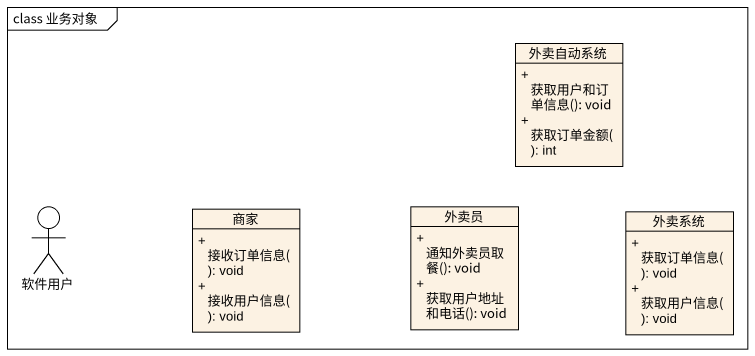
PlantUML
@startuml
mainframe class 业务对象
allowmixing
hide circle
hide empty members
skinparam classAttributeIconSize 0
class 外卖自动系统 #FCF2E3 {
  + 获取用户和订单信息(): void
  + 获取订单金额(): int
}
actor 软件用户
class 商家 #FCF2E3 {
  + 接收订单信息(): void
  + 接收用户信息(): void
}
class 外卖员 #FCF2E3 {
  + 通知外卖员取餐(): void
  + 获取用户地址和电话(): void
}
class 外卖系统 #FCF2E3 {
  + 获取订单信息(): void
  + 获取用户信息(): void
}
@enduml
